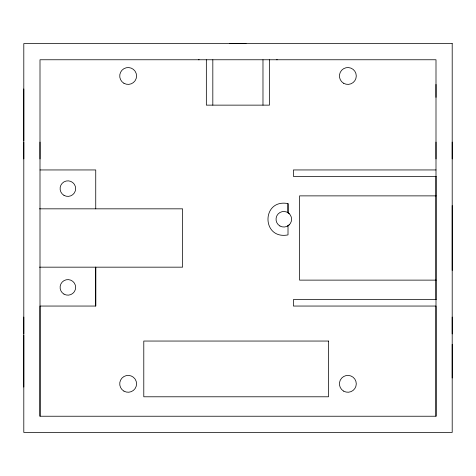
<?xml version="1.0" encoding="UTF-8"?>
<svg xmlns="http://www.w3.org/2000/svg" width="476" height="476" viewBox="0 0 476 476"><rect width="100%" height="100%" fill="white"/><g stroke="black" fill="none" stroke-linecap="round" stroke-linejoin="round"><path stroke-width="0.71" d="M23.8 387.065L23.8 335.217M23.8 333.92L23.8 317.07M23.8 158.93L23.8 142.08M23.8 140.783L23.8 88.935M436.058 299.571L293.412 299.571L293.412 306.05L435.998 306.05L435.998 416.232L40.002 416.232L40.002 306.05L95.741 306.05L95.741 267.167L95.741 306.05M40.002 158.93L40.002 142.08M206.34 59.768L206.34 105.136L269.464 105.136L269.464 59.768M212.82 105.136L212.826 59.768M288.01 203.597L288.01 212.748L288.01 203.597C261.312 198.48 261.312 240.023 288.01 234.9L288.01 225.749M435.998 299.571L435.998 176.429M435.998 158.93L435.998 142.08M435.998 97.36L435.998 84.401M452.2 377.992L452.2 344.291M452.2 333.92L452.2 317.07M452.2 270.404L452.2 205.596M452.2 158.93L452.2 142.08M287.7 225.987L289.313 224.749M198.557 59.768L199.129 59.768M277.246 59.768L276.675 59.762M40.002 169.95L95.741 169.95L95.741 208.833M435.998 169.944L293.412 169.944L293.412 176.429L436.064 176.429M436.075 195.874L299.571 195.874L299.571 280.126L436.075 280.126M39.454 208.833L182.588 208.833L182.588 267.167L39.454 267.167M246.038 43.572L229.48 43.572M287.7 212.516L289.313 213.754M435.998 416.232L435.998 59.762L40.002 59.768L40.002 416.232M262.978 59.768L262.984 105.136M452.2 43.566L23.8 43.566L23.8 432.434L452.2 432.434L452.2 43.566M328.5 341.048L143.788 341.048L143.788 396.788L328.5 396.788L328.5 341.048M279.924 225.987A7.777 7.777 0 0 0 291.592 219.252A7.777 7.777 0 0 0 279.924 212.516A7.777 7.777 0 0 0 279.924 225.987M63.98 294.12A7.777 7.777 0 0 0 75.648 287.385A7.777 7.777 0 0 0 63.98 280.65A7.777 7.777 0 0 0 63.98 294.12M63.98 195.35A7.777 7.777 0 0 0 75.648 188.615A7.777 7.777 0 0 0 63.98 181.88A7.777 7.777 0 0 0 63.98 195.35M343.642 83.27A8.425 8.425 0 0 0 356.28 75.97A8.425 8.425 0 0 0 343.642 68.675A8.425 8.425 0 0 0 343.642 83.27M123.933 83.27A8.425 8.425 0 0 0 136.57 75.97A8.425 8.425 0 0 0 123.933 68.675A8.425 8.425 0 0 0 123.933 83.27M123.933 391.123A8.425 8.425 0 0 0 136.57 383.823A8.425 8.425 0 0 0 123.933 376.528A8.425 8.425 0 0 0 123.933 391.123M343.642 391.123A8.425 8.425 0 0 0 356.28 383.823A8.425 8.425 0 0 0 343.642 376.528A8.425 8.425 0 0 0 343.642 391.123"/></g></svg>
